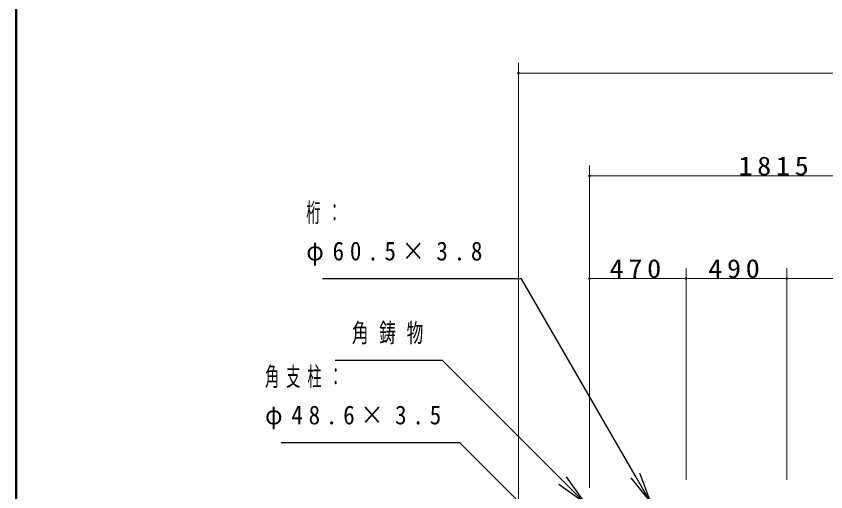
# Model space of a CAD drawing. Units: millimetres at full size. Extents: x -19540 to 0, y -2390 to 13350.
# Drawn here: x -19250 to -15310, y 4630 to 6946 of the extents above; entities that cross this region are included whole.
import ezdxf

# ---------------------------------------------------------------- set-up
doc = ezdxf.new("R2010")
doc.units = ezdxf.units.MM
doc.layers.add('A3図枠', color=7, linetype='Continuous', lineweight=25)
doc.layers.add('補助', color=2, linetype='Continuous', lineweight=25)
doc.styles.add('ＭＳ ゴシック', font='')
doc.styles.get('ＭＳ ゴシック').set_extended_font_data('MS Gothic')

# ---------------------------------------------------------------- blocks, each defined once
blk = doc.blocks.new('dimension_origin')
at = {"color": 0, "linetype": 'Continuous', "lineweight": -2}
blk.add_circle((0, 0), 1.25, dxfattribs=at)

msp = doc.modelspace()

# ---------------------------------------------------------------- linework, layer by layer
at = {"layer": 'A3図枠', "lineweight": 50}
msp.add_line((-19250, 13350), (-19250, 0), dxfattribs=at)
at = {"layer": '補助', "lineweight": 13}
for p, q in [((-16805.675, 2700), (-16805.675, 6718.8)), ((-16805.675, 6668.8), (-12597.286, 6668.8)), ((-16460, 4650), (-16460, 6218.8)), ((-16460, 6168.8), (-14645, 6168.8)), ((-16460, 4650), (-16460, 5718.8)), ((-15990, 4688.25), (-15990, 5718.8)), ((-15990, 4688.25), (-15990, 5718.8)), ((-15500, 4688.25), (-15500, 5718.8)), ((-15500, 4688.25), (-15500, 5718.8)), ((-16460, 5668.8), (-15990, 5668.8)), ((-15990, 5668.8), (-15500, 5668.8)), ((-15500, 5668.8), (-14645, 5668.8))]:
    msp.add_line(p, q, dxfattribs=at)
at = {"layer": '補助'}
for p, q in [((-16940.046, 5667.191), (-17759.819, 5667.191)), ((-16790.046, 5667.191), (-16940.046, 5667.191)), ((-16237.5, 4710.154), (-16790.046, 5667.191)), ((-17224.957, 5268.8), (-17697.855, 5268.8)), ((-17174.957, 5268.8), (-17224.957, 5268.8)), ((-16591.086, 4684.929), (-17174.957, 5268.8)), ((-17140.851, 4868.8), (-17960.624, 4868.8)), ((-17090.851, 4868.8), (-17140.851, 4868.8)), ((-16635.379, 4413.328), (-17090.851, 4868.8)), ((-16573.408, 4702.606), (-16485.02, 4578.863)), ((-16259.151, 4697.654), (-16162.5, 4580.25)), ((-16162.5, 4580.25), (-16237.5, 4710.154)), ((-16215.849, 4722.654), (-16162.5, 4580.25)), ((-16608.764, 4667.251), (-16485.02, 4578.863)), ((-16485.02, 4578.863), (-16591.086, 4684.929))]:
    msp.add_line(p, q, dxfattribs=at)

# ---------------------------------------------------------------- block references
at = {"layer": '補助', "lineweight": 13, "xscale": 3.33, "yscale": 3.33}
for p in [(-16805.675, 6668.8), (-16460, 6168.8), (-16460, 5668.8), (-15990, 5668.8), (-15500, 5668.8)]:
    msp.add_blockref('dimension_origin', p, dxfattribs=at)
at = {"layer": '補助', "lineweight": 13, "xscale": 3.33, "yscale": 3.33, "rotation": 180}
for p in [(-15990, 5668.8), (-15500, 5668.8)]:
    msp.add_blockref('dimension_origin', p, dxfattribs=at)

# ---------------------------------------------------------------- texts
at = {"layer": '補助', "char_height": 91.64, "style": 'ＭＳ ゴシック'}
for s, insert, attachment_point in [('\\T1.33;\\W1.1;1815', (-15552.5, 6169.8), 8), ('\\T1.5;\\W0.55;桁：', (-17838.082, 6035.941), 1), ('\\T1.5;\\W0.9;φ60.5×3.8', (-17838.082, 5848.441), 1), ('\\T1.33;\\W1.1;470', (-16225, 5669.8), 8), ('\\T1.33;\\W1.1;490', (-15745, 5669.8), 8), ('\\T1.64;\\W0.65;角鋳物', (-17616.207, 5450.05), 1), ('\\T1.5;\\W0.55;角支柱：', (-18038.887, 5237.55), 1), ('\\T1.5;\\W0.9;φ48.6×3.5', (-18038.887, 5050.05), 1)]:
    msp.add_mtext(s, dxfattribs=dict(at, insert=insert, attachment_point=attachment_point))

doc.saveas('drawing.dxf')
